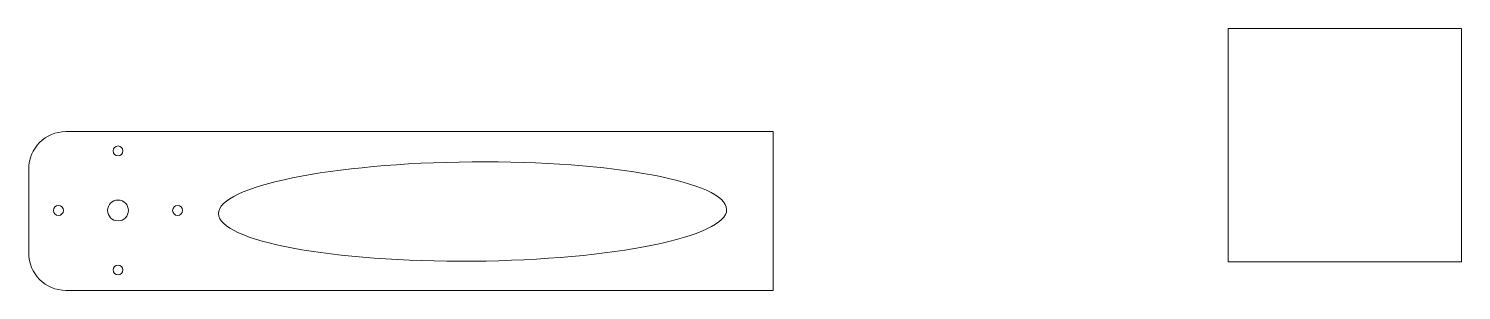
# Model space of a CAD drawing. Header units: millimetres. Extents: x 84 to 372, y 169 to 222.
import ezdxf

# ---------------------------------------------------------------- set-up
doc = ezdxf.new("R2010")
doc.units = ezdxf.units.MM

msp = doc.modelspace()

# ---------------------------------------------------------------- linework, layer by layer
at = {"color": 7, "linetype": 'Continuous', "lineweight": 0}
for p, q in [((325.32, 221.87), (372.32, 221.87)), ((325.32, 221.87), (325.32, 174.87)), ((372.32, 221.87), (372.32, 174.87)), ((91.2, 201.11), (233.7, 201.11)), ((233.7, 201.11), (233.7, 169.11)), ((83.7, 193.61), (83.7, 176.61)), ((325.32, 174.87), (372.32, 174.87)), ((91.2, 169.11), (233.7, 169.11))]:
    msp.add_line(p, q, dxfattribs=at)
for centre, radius in [((101.7, 197.22), 1), ((89.7, 185.22), 1), ((101.7, 185.22), 2.1), ((113.7, 185.22), 1), ((101.7, 173.22), 1)]:
    msp.add_circle(centre, radius, dxfattribs=at)
for centre, start, end in [((91.2, 193.61), 90, 180), ((91.2, 176.61), 180, 270)]:
    msp.add_arc(centre, 7.5, start, end, dxfattribs=at)
msp.add_ellipse((173.12, 185), major_axis=(51.19, 0.42), ratio=0.195499, dxfattribs=at)

doc.saveas('drawing.dxf')
